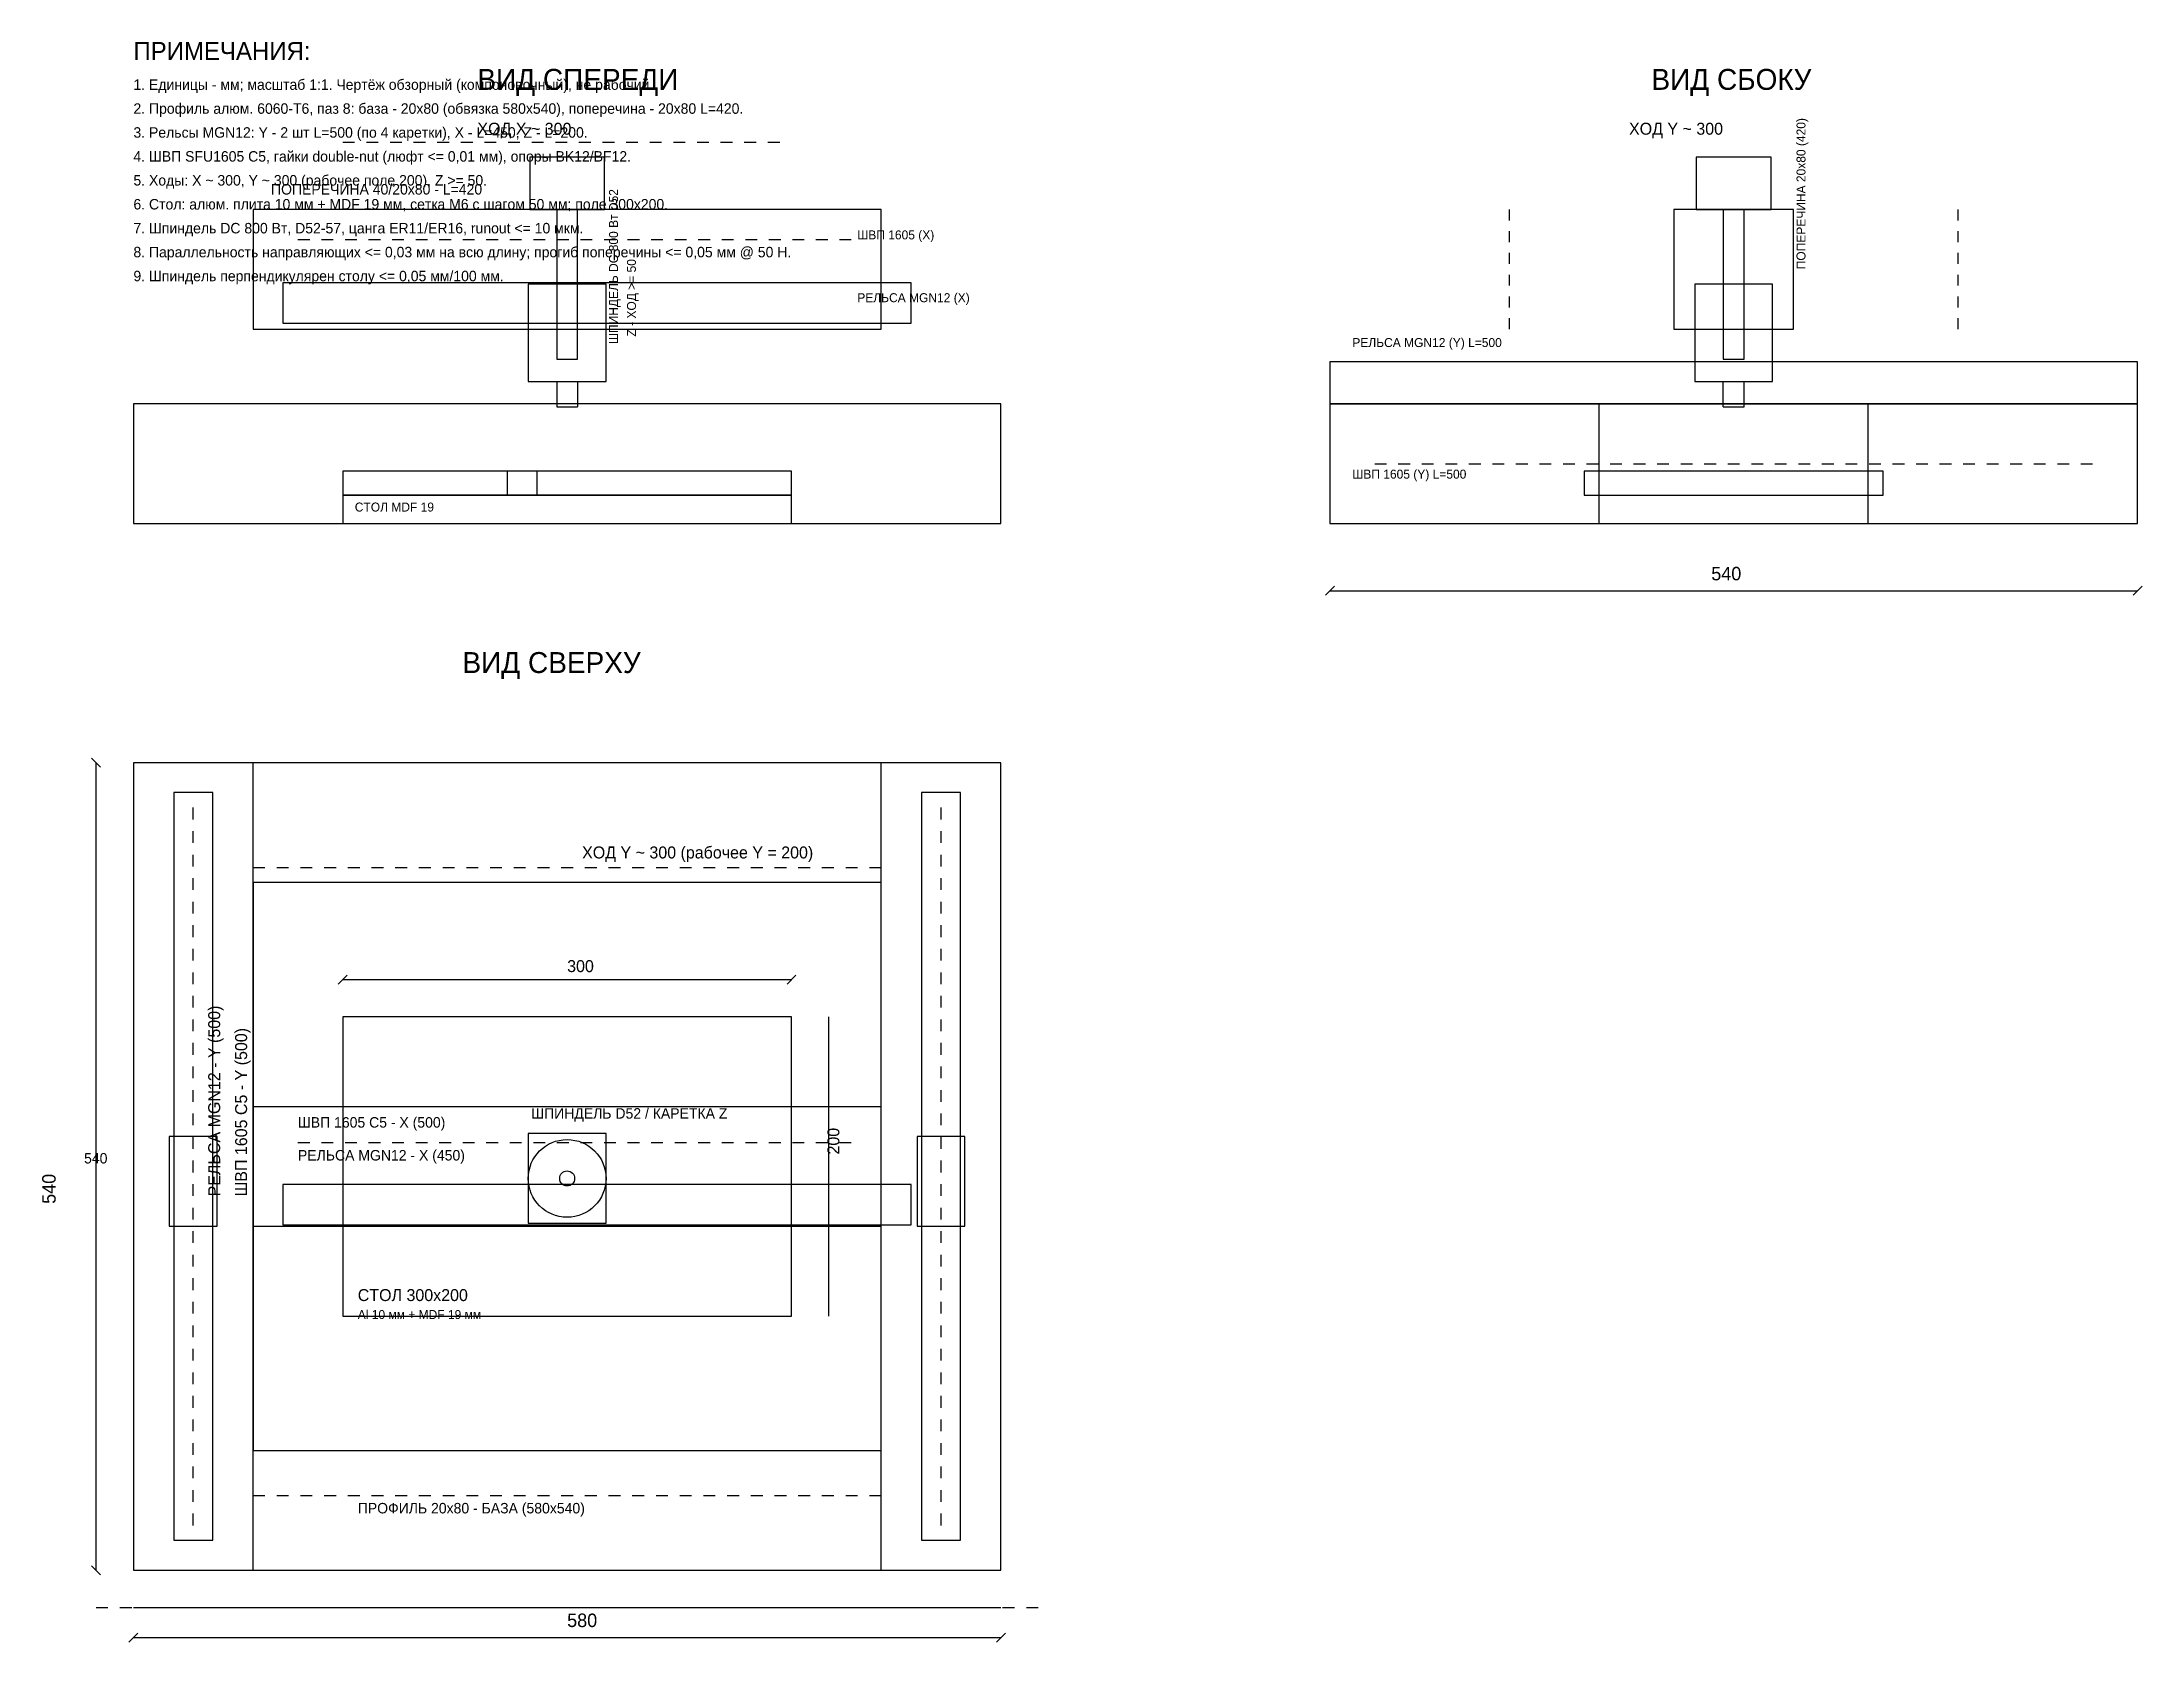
# Model space of a CAD drawing. Header units: millimetres. Extents: x -61 to 1343, y -48 to 1022.
import ezdxf

# ---------------------------------------------------------------- set-up
doc = ezdxf.new("R2010")
doc.units = ezdxf.units.MM
for name, color, linetype in [('голова', 2, 'CONTINUOUS'), ('размеры', 8, 'CONTINUOUS'), ('рама', 1, 'CONTINUOUS'), ('рельсы', 3, 'CONTINUOUS'), ('стол', 4, 'CONTINUOUS'), ('текст', 7, 'CONTINUOUS'), ('узлы', 6, 'CONTINUOUS'), ('ход', 9, 'CONTINUOUS'), ('швп', 5, 'CONTINUOUS')]:
    doc.layers.add(name, color=color, linetype=linetype)

msp = doc.modelspace()

# ---------------------------------------------------------------- linework, layer by layer
at = {"layer": 'голова'}
for p, q in [((316, 860), (264, 860)), ((264, 860), (264, 795)), ((316, 795), (316, 860)), ((1096, 860), (1044, 860)), ((1044, 860), (1044, 795)), ((1096, 795), (1096, 860)), ((264, 795), (316, 795)), ((283, 795), (283, 778)), ((297, 795), (297, 778)), ((1044, 795), (1096, 795)), ((1063, 778), (1063, 795)), ((1077, 778), (1077, 795)), ((283, 778), (297, 778)), ((1063, 778), (1077, 778))]:
    msp.add_line(p, q, dxfattribs=at)
for radius in [26, 5]:
    msp.add_circle((290, 262), radius, dxfattribs=at)
at = {"layer": 'размеры'}
for p, q in [((797, 652), (803, 658)), ((800, 655), (1340, 655)), ((1337, 652), (1343, 658)), ((-22, 537), (-28, 543)), ((-25, 0), (-25, 540)), ((137, 392), (143, 398)), ((140, 395), (440, 395)), ((437, 392), (443, 398)), ((465, 170), (465, 370)), ((465, 354.62), (465, 362.31)), ((465, 339.23), (465, 346.92)), ((465, 323.85), (465, 331.54)), ((465, 308.46), (465, 316.15)), ((465, 293.08), (465, 300.77)), ((465, 277.69), (465, 285.38)), ((465, 262.31), (465, 270)), ((465, 246.92), (465, 254.62)), ((465, 231.54), (465, 239.23)), ((465, 216.15), (465, 223.85)), ((465, 200.77), (465, 208.46)), ((465, 185.38), (465, 193.08)), ((465, 170), (465, 177.69)), ((-22, -3), (-28, 3)), ((-25, -25), (-17.03, -25)), ((-9.05, -25), (-1.08, -25)), ((0, -25), (580, -25)), ((6.9, -25), (14.87, -25)), ((22.85, -25), (30.82, -25)), ((38.8, -25), (46.77, -25)), ((54.75, -25), (62.72, -25)), ((70.7, -25), (78.67, -25)), ((86.65, -25), (94.62, -25)), ((102.59, -25), (110.57, -25)), ((118.54, -25), (126.52, -25)), ((134.49, -25), (142.47, -25)), ((150.44, -25), (158.42, -25)), ((166.39, -25), (174.37, -25)), ((182.34, -25), (190.32, -25)), ((198.29, -25), (206.27, -25)), ((214.24, -25), (222.22, -25)), ((230.19, -25), (238.16, -25)), ((246.14, -25), (254.11, -25)), ((262.09, -25), (270.06, -25)), ((278.04, -25), (286.01, -25)), ((293.99, -25), (301.96, -25)), ((309.94, -25), (317.91, -25)), ((325.89, -25), (333.86, -25)), ((341.84, -25), (349.81, -25)), ((357.78, -25), (365.76, -25)), ((373.73, -25), (381.71, -25)), ((389.68, -25), (397.66, -25)), ((405.63, -25), (413.61, -25)), ((421.58, -25), (429.56, -25)), ((437.53, -25), (445.51, -25)), ((453.48, -25), (461.46, -25)), ((469.43, -25), (477.41, -25)), ((485.38, -25), (493.35, -25)), ((501.33, -25), (509.3, -25)), ((517.28, -25), (525.25, -25)), ((533.23, -25), (541.2, -25)), ((549.18, -25), (557.15, -25)), ((565.13, -25), (573.1, -25)), ((581.08, -25), (589.05, -25)), ((597.03, -25), (605, -25)), ((-3, -48), (3, -42)), ((577, -48), (583, -42)), ((0, -45), (580, -45))]:
    msp.add_line(p, q, dxfattribs=at)
at = {"layer": 'рама'}
for p, q in [((500, 910), (80, 910)), ((80, 910), (80, 830)), ((500, 830), (500, 910)), ((1110, 910), (1030, 910)), ((1030, 910), (1030, 830)), ((1110, 830), (1110, 910)), ((80, 830), (500, 830)), ((1030, 830), (1110, 830)), ((580, 780), (0, 780)), ((0, 780), (0, 700)), ((580, 700), (580, 780)), ((1340, 780), (800, 780)), ((800, 780), (800, 700)), ((980, 700), (980, 780)), ((1160, 700), (1160, 780)), ((1340, 700), (1340, 780)), ((0, 700), (580, 700)), ((800, 700), (1340, 700)), ((580, 540), (0, 540)), ((0, 540), (0, 0)), ((80, 0), (80, 540)), ((500, 0), (500, 540)), ((580, 0), (580, 540)), ((500, 460), (80, 460)), ((80, 460), (80, 80)), ((500, 80), (500, 460)), ((500, 310), (80, 310)), ((80, 310), (80, 230)), ((500, 230), (500, 310)), ((80, 230), (500, 230)), ((80, 80), (500, 80)), ((0, 0), (580, 0))]:
    msp.add_line(p, q, dxfattribs=at)
at = {"layer": 'рельсы'}
for p, q in [((520, 861), (100, 861)), ((100, 861), (100, 834)), ((520, 834), (520, 861)), ((100, 834), (520, 834)), ((1340, 808), (800, 808)), ((800, 808), (800, 780)), ((1340, 780), (1340, 808)), ((800, 780), (1340, 780)), ((53, 520), (27, 520)), ((27, 520), (27, 20)), ((53, 20), (53, 520)), ((553, 520), (527, 520)), ((527, 520), (527, 20)), ((553, 20), (553, 520)), ((520, 258), (100, 258)), ((100, 258), (100, 231)), ((520, 231), (520, 258)), ((100, 231), (520, 231)), ((27, 20), (53, 20)), ((527, 20), (553, 20))]:
    msp.add_line(p, q, dxfattribs=at)
at = {"layer": 'стол'}
for p, q in [((440, 735), (140, 735)), ((140, 735), (140, 719)), ((270, 735), (250, 735)), ((250, 735), (250, 719)), ((270, 719), (270, 735)), ((440, 719), (440, 735)), ((1170, 735), (970, 735)), ((970, 735), (970, 719)), ((1170, 719), (1170, 735)), ((440, 719), (140, 719)), ((140, 719), (140, 700)), ((140, 719), (440, 719)), ((250, 719), (270, 719)), ((440, 700), (440, 719)), ((970, 719), (1170, 719)), ((140, 700), (440, 700)), ((440, 370), (140, 370)), ((140, 370), (140, 170)), ((440, 170), (440, 370)), ((140, 170), (440, 170))]:
    msp.add_line(p, q, dxfattribs=at)
at = {"layer": 'узлы'}
for p, q in [((315, 945), (265, 945)), ((265, 945), (265, 910)), ((315, 910), (315, 945)), ((1095, 945), (1045, 945)), ((1045, 945), (1045, 910)), ((1095, 910), (1095, 945)), ((265, 910), (315, 910)), ((297, 910), (283, 910)), ((283, 910), (283, 810)), ((297, 810), (297, 910)), ((1045, 910), (1095, 910)), ((1077, 910), (1063, 910)), ((1063, 910), (1063, 810)), ((1077, 810), (1077, 910)), ((283, 810), (297, 810)), ((1063, 810), (1077, 810)), ((56, 290), (24, 290)), ((24, 290), (24, 230)), ((56, 230), (56, 290)), ((316, 292), (264, 292)), ((264, 292), (264, 232)), ((316, 232), (316, 292)), ((556, 290), (524, 290)), ((524, 290), (524, 230)), ((556, 230), (556, 290)), ((24, 230), (56, 230)), ((264, 232), (316, 232)), ((524, 230), (556, 230))]:
    msp.add_line(p, q, dxfattribs=at)
at = {"layer": 'ход'}
for p, q in [((140, 955), (147.89, 955)), ((155.79, 955), (163.68, 955)), ((171.58, 955), (179.47, 955)), ((187.37, 955), (195.26, 955)), ((203.16, 955), (211.05, 955)), ((218.95, 955), (226.84, 955)), ((234.74, 955), (242.63, 955)), ((250.53, 955), (258.42, 955)), ((266.32, 955), (274.21, 955)), ((282.11, 955), (290, 955)), ((297.89, 955), (305.79, 955)), ((313.68, 955), (321.58, 955)), ((329.47, 955), (337.37, 955)), ((345.26, 955), (353.16, 955)), ((361.05, 955), (368.95, 955)), ((376.84, 955), (384.74, 955)), ((392.63, 955), (400.53, 955)), ((408.42, 955), (416.32, 955)), ((424.21, 955), (432.11, 955)), ((920, 902.73), (920, 910)), ((1220, 902.73), (1220, 910)), ((920, 888.18), (920, 895.45)), ((1220, 888.18), (1220, 895.45)), ((920, 873.64), (920, 880.91)), ((1220, 873.64), (1220, 880.91)), ((920, 859.09), (920, 866.36)), ((1220, 859.09), (1220, 866.36)), ((920, 844.55), (920, 851.82)), ((1220, 844.55), (1220, 851.82)), ((920, 830), (920, 837.27)), ((1220, 830), (1220, 837.27)), ((80, 470), (87.92, 470)), ((95.85, 470), (103.77, 470)), ((111.7, 470), (119.62, 470)), ((127.55, 470), (135.47, 470)), ((143.4, 470), (151.32, 470)), ((159.25, 470), (167.17, 470)), ((175.09, 470), (183.02, 470)), ((190.94, 470), (198.87, 470)), ((206.79, 470), (214.72, 470)), ((222.64, 470), (230.57, 470)), ((238.49, 470), (246.42, 470)), ((254.34, 470), (262.26, 470)), ((270.19, 470), (278.11, 470)), ((286.04, 470), (293.96, 470)), ((301.89, 470), (309.81, 470)), ((317.74, 470), (325.66, 470)), ((333.58, 470), (341.51, 470)), ((349.43, 470), (357.36, 470)), ((365.28, 470), (373.21, 470)), ((381.13, 470), (389.06, 470)), ((396.98, 470), (404.91, 470)), ((412.83, 470), (420.75, 470)), ((428.68, 470), (436.6, 470)), ((444.53, 470), (452.45, 470)), ((460.38, 470), (468.3, 470)), ((476.23, 470), (484.15, 470)), ((492.08, 470), (500, 470)), ((80, 50), (87.92, 50)), ((95.85, 50), (103.77, 50)), ((111.7, 50), (119.62, 50)), ((127.55, 50), (135.47, 50)), ((143.4, 50), (151.32, 50)), ((159.25, 50), (167.17, 50)), ((175.09, 50), (183.02, 50)), ((190.94, 50), (198.87, 50)), ((206.79, 50), (214.72, 50)), ((222.64, 50), (230.57, 50)), ((238.49, 50), (246.42, 50)), ((254.34, 50), (262.26, 50)), ((270.19, 50), (278.11, 50)), ((286.04, 50), (293.96, 50)), ((301.89, 50), (309.81, 50)), ((317.74, 50), (325.66, 50)), ((333.58, 50), (341.51, 50)), ((349.43, 50), (357.36, 50)), ((365.28, 50), (373.21, 50)), ((381.13, 50), (389.06, 50)), ((396.98, 50), (404.91, 50)), ((412.83, 50), (420.75, 50)), ((428.68, 50), (436.6, 50)), ((444.53, 50), (452.45, 50)), ((460.38, 50), (468.3, 50)), ((476.23, 50), (484.15, 50)), ((492.08, 50), (500, 50))]:
    msp.add_line(p, q, dxfattribs=at)
at = {"layer": 'швп'}
for p, q in [((110, 890), (117.87, 890)), ((125.74, 890), (133.62, 890)), ((141.49, 890), (149.36, 890)), ((157.23, 890), (165.11, 890)), ((172.98, 890), (180.85, 890)), ((188.72, 890), (196.6, 890)), ((204.47, 890), (212.34, 890)), ((220.21, 890), (228.09, 890)), ((235.96, 890), (243.83, 890)), ((251.7, 890), (259.57, 890)), ((267.45, 890), (275.32, 890)), ((283.19, 890), (291.06, 890)), ((298.94, 890), (306.81, 890)), ((314.68, 890), (322.55, 890)), ((330.43, 890), (338.3, 890)), ((346.17, 890), (354.04, 890)), ((361.91, 890), (369.79, 890)), ((377.66, 890), (385.53, 890)), ((393.4, 890), (401.28, 890)), ((409.15, 890), (417.02, 890)), ((424.89, 890), (432.77, 890)), ((440.64, 890), (448.51, 890)), ((456.38, 890), (464.26, 890)), ((472.13, 890), (480, 890)), ((830, 740), (837.87, 740)), ((845.74, 740), (853.61, 740)), ((861.48, 740), (869.34, 740)), ((877.21, 740), (885.08, 740)), ((892.95, 740), (900.82, 740)), ((908.69, 740), (916.56, 740)), ((924.43, 740), (932.3, 740)), ((940.16, 740), (948.03, 740)), ((955.9, 740), (963.77, 740)), ((971.64, 740), (979.51, 740)), ((987.38, 740), (995.25, 740)), ((1003.11, 740), (1010.98, 740)), ((1018.85, 740), (1026.72, 740)), ((1034.59, 740), (1042.46, 740)), ((1050.33, 740), (1058.2, 740)), ((1066.07, 740), (1073.93, 740)), ((1081.8, 740), (1089.67, 740)), ((1097.54, 740), (1105.41, 740)), ((1113.28, 740), (1121.15, 740)), ((1129.02, 740), (1136.89, 740)), ((1144.75, 740), (1152.62, 740)), ((1160.49, 740), (1168.36, 740)), ((1176.23, 740), (1184.1, 740)), ((1191.97, 740), (1199.84, 740)), ((1207.7, 740), (1215.57, 740)), ((1223.44, 740), (1231.31, 740)), ((1239.18, 740), (1247.05, 740)), ((1254.92, 740), (1262.79, 740)), ((1270.66, 740), (1278.52, 740)), ((1286.39, 740), (1294.26, 740)), ((1302.13, 740), (1310, 740)), ((40, 502.13), (40, 510)), ((540, 502.13), (540, 510)), ((40, 486.39), (40, 494.26)), ((540, 486.39), (540, 494.26)), ((40, 470.66), (40, 478.52)), ((540, 470.66), (540, 478.52)), ((40, 454.92), (40, 462.79)), ((540, 454.92), (540, 462.79)), ((40, 439.18), (40, 447.05)), ((540, 439.18), (540, 447.05)), ((40, 423.44), (40, 431.31)), ((540, 423.44), (540, 431.31)), ((40, 407.7), (40, 415.57)), ((540, 407.7), (540, 415.57)), ((40, 391.97), (40, 399.84)), ((540, 391.97), (540, 399.84)), ((40, 376.23), (40, 384.1)), ((540, 376.23), (540, 384.1)), ((40, 360.49), (40, 368.36)), ((540, 360.49), (540, 368.36)), ((40, 344.75), (40, 352.62)), ((540, 344.75), (540, 352.62)), ((40, 329.02), (40, 336.89)), ((540, 329.02), (540, 336.89)), ((40, 313.28), (40, 321.15)), ((540, 313.28), (540, 321.15)), ((40, 297.54), (40, 305.41)), ((540, 297.54), (540, 305.41)), ((40, 281.8), (40, 289.67)), ((110, 286), (117.87, 286)), ((125.74, 286), (133.62, 286)), ((141.49, 286), (149.36, 286)), ((157.23, 286), (165.11, 286)), ((172.98, 286), (180.85, 286)), ((188.72, 286), (196.6, 286)), ((204.47, 286), (212.34, 286)), ((220.21, 286), (228.09, 286)), ((235.96, 286), (243.83, 286)), ((251.7, 286), (259.57, 286)), ((267.45, 286), (275.32, 286)), ((283.19, 286), (291.06, 286)), ((298.94, 286), (306.81, 286)), ((314.68, 286), (322.55, 286)), ((330.43, 286), (338.3, 286)), ((346.17, 286), (354.04, 286)), ((361.91, 286), (369.79, 286)), ((377.66, 286), (385.53, 286)), ((393.4, 286), (401.28, 286)), ((409.15, 286), (417.02, 286)), ((424.89, 286), (432.77, 286)), ((440.64, 286), (448.51, 286)), ((456.38, 286), (464.26, 286)), ((472.13, 286), (480, 286)), ((540, 281.8), (540, 289.67)), ((40, 266.07), (40, 273.93)), ((540, 266.07), (540, 273.93)), ((40, 250.33), (40, 258.2)), ((540, 250.33), (540, 258.2)), ((40, 234.59), (40, 242.46)), ((540, 234.59), (540, 242.46)), ((40, 218.85), (40, 226.72)), ((540, 218.85), (540, 226.72)), ((40, 203.11), (40, 210.98)), ((540, 203.11), (540, 210.98)), ((40, 187.38), (40, 195.25)), ((540, 187.38), (540, 195.25)), ((40, 171.64), (40, 179.51)), ((540, 171.64), (540, 179.51)), ((40, 155.9), (40, 163.77)), ((540, 155.9), (540, 163.77)), ((40, 140.16), (40, 148.03)), ((540, 140.16), (540, 148.03)), ((40, 124.43), (40, 132.3)), ((540, 124.43), (540, 132.3)), ((40, 108.69), (40, 116.56)), ((540, 108.69), (540, 116.56)), ((40, 92.95), (40, 100.82)), ((540, 92.95), (540, 100.82)), ((40, 77.21), (40, 85.08)), ((540, 77.21), (540, 85.08)), ((40, 61.48), (40, 69.34)), ((540, 61.48), (540, 69.34)), ((40, 45.74), (40, 53.61)), ((540, 45.74), (540, 53.61)), ((40, 30), (40, 37.87)), ((540, 30), (540, 37.87))]:
    msp.add_line(p, q, dxfattribs=at)

# ---------------------------------------------------------------- texts
at = {"layer": 'голова'}
msp.add_text('ШПИНДЕЛЬ DC 800 Вт D52', height=6, rotation=90, dxfattribs=at).set_placement((324, 820))
at = {"layer": 'размеры'}
for s, height, p in [('540', 9, (1055, 662)), ('300', 8, (290, 400)), ('540', 7, (-33, 272)), ('580', 9, (290, -38))]:
    msp.add_text(s, height=height, dxfattribs=at).set_placement(p)
for s, height, p in [('200', 8, (472, 278)), ('540', 9, (-52, 245))]:
    msp.add_text(s, height=height, rotation=90, dxfattribs=at).set_placement(p)
at = {"layer": 'рама'}
for s, p in [('ПОПЕРЕЧИНА 40/20x80 - L=420', (92, 920)), ('ПРОФИЛЬ 20x80 - БАЗА (580x540)', (150, 38))]:
    msp.add_text(s, height=7, dxfattribs=at).set_placement(p)
at = {"layer": 'стол'}
for s, p in [('СТОЛ MDF 19', (148, 708)), ('Al 10 мм + MDF 19 мм', (150, 168))]:
    msp.add_text(s, height=6, dxfattribs=at).set_placement(p)
at = {"layer": 'текст'}
for s, height, p in [('ПРИМЕЧАНИЯ:', 12, (0, 1010)), ('1. Единицы - мм; масштаб 1:1. Чертёж обзорный (компоновочный), не рабочий.', 7, (0, 990)), ('ВИД СПЕРЕДИ', 14, (230, 990)), ('ВИД СБОКУ', 14, (1015, 990)), ('2. Профиль алюм. 6060-T6, паз 8: база - 20x80 (обвязка 580x540), поперечина - 20x80 L=420.', 7, (0, 974)), ('3. Рельсы MGN12: Y - 2 шт L=500 (по 4 каретки), X - L=450, Z - L=200.', 7, (0, 958)), ('4. ШВП SFU1605 C5, гайки double-nut (люфт <= 0,01 мм), опоры BK12/BF12.', 7, (0, 942)), ('5. Ходы: X ~ 300, Y ~ 300 (рабочее поле 200), Z >= 50.', 7, (0, 926)), ('6. Стол: алюм. плита 10 мм + MDF 19 мм, сетка M6 с шагом 50 мм; поле 300x200.', 7, (0, 910)), ('7. Шпиндель DC 800 Вт, D52-57, цанга ER11/ER16, runout <= 10 мкм.', 7, (0, 894)), ('8. Параллельность направляющих <= 0,03 мм на всю длину; прогиб поперечины <= 0,05 мм @ 50 Н.', 7, (0, 878)), ('9. Шпиндель перпендикулярен столу <= 0,05 мм/100 мм.', 7, (0, 862)), ('РЕЛЬСА MGN12 (X)', 6, (484, 848)), ('РЕЛЬСА MGN12 (Y) L=500', 6, (815, 818)), ('ВИД СВЕРХУ', 14, (220, 600)), ('ШПИНДЕЛЬ D52 / КАРЕТКА Z', 7, (266, 302)), ('РЕЛЬСА MGN12 - X (450)', 7, (110, 274)), ('СТОЛ 300x200', 8, (150, 180))]:
    msp.add_text(s, height=height, dxfattribs=at).set_placement(p)
for s, height, p in [('ПОПЕРЕЧИНА 20x80 (420)', 6, (1118, 870)), ('Z - ХОД >= 50', 6, (336, 825)), ('РЕЛЬСА MGN12 - Y (500)', 8, (58, 250))]:
    msp.add_text(s, height=height, rotation=90, dxfattribs=at).set_placement(p)
at = {"layer": 'ход'}
for s, p in [('ХОД X ~ 300', (230, 960)), ('ХОД Y ~ 300', (1000, 960)), ('ХОД Y ~ 300 (рабочее Y = 200)', (300, 476))]:
    msp.add_text(s, height=8, dxfattribs=at).set_placement(p)
at = {"layer": 'швп'}
for s, height, p in [('ШВП 1605 (X)', 6, (484, 890)), ('ШВП 1605 (Y) L=500', 6, (815, 730)), ('ШВП 1605 C5 - X (500)', 7, (110, 296))]:
    msp.add_text(s, height=height, dxfattribs=at).set_placement(p)
msp.add_text('ШВП 1605 C5 - Y (500)', height=8, rotation=90, dxfattribs=at).set_placement((76, 250))

doc.saveas('drawing.dxf')
